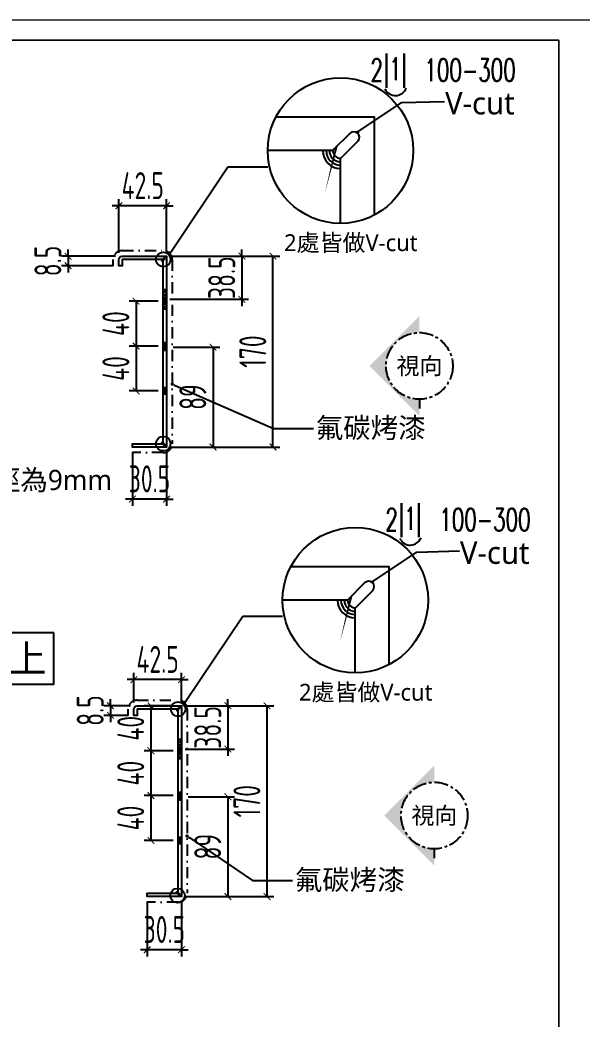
# Model space of a CAD drawing. Extents: x -3378 to 102197, y -3799 to 48702.
# Drawn here: x 13408 to 13910, y 6318 to 7209 of the extents above; entities that cross this region are included whole.
import ezdxf
from ezdxf import colors
from ezdxf.entities.mleader import LeaderData, LeaderLine
from ezdxf.enums import TextEntityAlignment as Align
from ezdxf.math import Vec2, Vec3

# ---------------------------------------------------------------- set-up
doc = ezdxf.new("R2010")
doc.units = 0
doc.set_wipeout_variables(frame=1)
doc.linetypes.add('CENTER', pattern=[2, 1.25, -0.25, 0.25, -0.25])
doc.linetypes.add('DASHDOT', pattern=[1, 0.5, -0.25, 0, -0.25])
for name, color, linetype in [('DIM', 173, 'Continuous'), ('GM_ANNO_LABL', 4, 'Continuous'), ('GM_ANNO_TEXT', 7, 'Continuous'), ('剖面線 HATCH', 251, 'Continuous'), ('噴塗面', 6, 'DASHDOT'), ('視覺模型鋁擠型暫替', 4, 'Continuous'), ('註解NOTE', 60, 'Continuous'), ('金屬面材 METAL PANEL', 2, 'Continuous'), ('镀锌钢板', 3, 'Continuous')]:
    doc.layers.add(name, color=color, linetype=linetype)
doc.layers.add('GM_CNST', color=171, linetype='Continuous', lineweight=5, plot=False)
doc.styles.add('CHINESE', font='ros1.shx', dxfattribs={"width": 0.75, "bigfont": 'hztxt.shx'})
doc.styles.add('GM', font='')
doc.styles.get("Standard").update_dxf_attribs({"font": 'romans.shx', "bigfont": 'chinese.shx'})
doc.styles.get('GM').set_extended_font_data('Microsoft JhengHei')
doc.dimstyles.new('F-06', dxfattribs={"dimscale": 6, "dimtxt": 4, "dimasz": 1, "dimexe": 1, "dimexo": 1, "dimgap": 1, "dimtad": 1, "dimdec": 1, "dimzin": 12, "dimdsep": 46, "dimtxsty": 'CHINESE', "dimblk": 'ARCHTICK', "dimcen": 0, "dimclrd": 4, "dimclre": 4, "dimclrt": 1, "dimadec": 0, "dimazin": 3, "dimtfac": 1, "dimtdec": 1, "dimtix": 1, "dimtmove": 2, "dimatfit": 3, "dimfxl": 1, "dimtolj": 1, "dimtzin": 0, "dimarcsym": 0})

# ---------------------------------------------------------------- blocks, each defined once
blk = doc.blocks.new('_ArchTick')
at = {"color": 0, "linetype": 'ByBlock', "const_width": 0.15}
blk.add_lwpolyline([(-0.5, -0.5), (0.5, 0.5)], dxfattribs=at)
blk = doc.blocks.new('*D1186')
at = {"layer": 'Defpoints', "color": 0, "ltscale": 10, "transparency": 16777216}
for p in [(13535.93800610985, 6998.726661238372, 1.321480614988674e-07), (13634.01549121629, 6998.726661238372), (13536.1273216249, 6828.726661238952, 2.638170786780451e-05)]:
    blk.add_point(p, dxfattribs=at)
at = {"layer": 'DIM', "color": 4, "lineweight": -2, "ltscale": 10, "transparency": 16777216}
for p, q in [((13541.93800610985, 6998.726661238372), (13640.01549121629, 6998.726661238372)), ((13634.01549121629, 6828.726661238952), (13634.01549121629, 6998.726661238372)), ((13542.1273216249, 6828.726661238952), (13640.01549121629, 6828.726661238952))]:
    blk.add_line(p, q, dxfattribs=at)
at = {"layer": 'DIM', "color": 4, "lineweight": -2, "ltscale": 10, "transparency": 16777216, "xscale": 6, "yscale": 6, "zscale": 6}
for p, rotation in [((13634.01549121629, 6998.726661238372), 90), ((13634.01549121629, 6828.726661238952), 270)]:
    blk.add_blockref('_ArchTick', p, dxfattribs=dict(at, rotation=rotation))
at = {"layer": 'DIM', "color": 1, "ltscale": 10, "transparency": 16777216, "insert": (13616.01549121629, 6913.726661238657), "char_height": 24, "attachment_point": 5, "rotation": 90, "style": 'CHINESE'}
blk.add_mtext('\\A1;170', dxfattribs=at)
blk = doc.blocks.new('*D1187')
at = {"layer": 'Defpoints', "color": 0, "ltscale": 10, "transparency": 16777216}
for p in [(13508.62732901191, 6830.226659618098, 2.638170786780451e-05), (13539.12731064314, 6831.186269538315), (13508.62732901191, 6782.365040667863)]:
    blk.add_point(p, dxfattribs=at)
at = {"layer": 'DIM', "color": 4, "lineweight": -2, "ltscale": 10, "transparency": 16777216}
for p, q in [((13539.12731064314, 6825.186269538315), (13539.12731064314, 6776.365040667863)), ((13508.62732901191, 6824.226659618098), (13508.62732901191, 6776.365040667863)), ((13508.62732901191, 6782.365040667863), (13502.62732901191, 6782.365040667863)), ((13539.12731064314, 6782.365040667863), (13508.62732901191, 6782.365040667863)), ((13539.12731064314, 6782.365040667863), (13545.12731064314, 6782.365040667863))]:
    blk.add_line(p, q, dxfattribs=at)
at = {"layer": 'DIM', "color": 4, "lineweight": -2, "ltscale": 10, "transparency": 16777216, "xscale": 6, "yscale": 6, "zscale": 6}
blk.add_blockref('_ArchTick', (13508.62732901191, 6782.365040667863), dxfattribs=at)
at = {"layer": 'DIM', "color": 4, "lineweight": -2, "ltscale": 10, "transparency": 16777216, "xscale": 6, "yscale": 6, "zscale": 6, "rotation": 180}
blk.add_blockref('_ArchTick', (13539.12731064314, 6782.365040667863), dxfattribs=at)
at = {"layer": 'DIM', "color": 1, "ltscale": 10, "transparency": 16777216, "insert": (13523.87731982752, 6800.365040667863), "char_height": 24, "attachment_point": 5, "style": 'CHINESE'}
blk.add_mtext('\\A1;30.5', dxfattribs=at)
blk = doc.blocks.new('*D1188')
at = {"layer": 'Defpoints', "color": 0, "ltscale": 10, "transparency": 16777216}
for p in [(13496.62732429028, 7043.669884895045), (13496.62732429028, 6995.726661238541, 2.638170786780451e-05), (13539.12695595487, 6995.726668625559, 2.638170786780451e-05)]:
    blk.add_point(p, dxfattribs=at)
at = {"layer": 'DIM', "color": 4, "lineweight": -2, "ltscale": 10, "transparency": 16777216}
for p, q in [((13496.62732429028, 7001.726661238541), (13496.62732429028, 7049.669884895045)), ((13539.12695595487, 7001.726668625559), (13539.12695595487, 7049.669884895045)), ((13496.62732429028, 7043.669884895045), (13490.62732429028, 7043.669884895045)), ((13539.12695595487, 7043.669884895045), (13496.62732429028, 7043.669884895045)), ((13539.12695595487, 7043.669884895045), (13545.12695595487, 7043.669884895045))]:
    blk.add_line(p, q, dxfattribs=at)
at = {"layer": 'DIM', "color": 4, "lineweight": -2, "ltscale": 10, "transparency": 16777216, "xscale": 6, "yscale": 6, "zscale": 6}
blk.add_blockref('_ArchTick', (13496.62732429028, 7043.669884895045), dxfattribs=at)
at = {"layer": 'DIM', "color": 4, "lineweight": -2, "ltscale": 10, "transparency": 16777216, "xscale": 6, "yscale": 6, "zscale": 6, "rotation": 180}
blk.add_blockref('_ArchTick', (13539.12695595487, 7043.669884895045), dxfattribs=at)
at = {"layer": 'DIM', "color": 1, "ltscale": 10, "transparency": 16777216, "insert": (13517.87714012257, 7061.669884895045), "char_height": 24, "attachment_point": 5, "style": 'CHINESE'}
blk.add_mtext('\\A1;42.5', dxfattribs=at)
blk = doc.blocks.new('*D1189')
at = {"layer": 'Defpoints', "color": 0, "ltscale": 10, "transparency": 16777216}
for p in [(13499.62732429028, 6998.726661238545, 2.638170786780451e-05), (13451.2959568034, 6990.226661238312), (13497.48748901492, 6990.226661238312, 2.638170786780451e-05)]:
    blk.add_point(p, dxfattribs=at)
at = {"layer": 'DIM', "color": 4, "lineweight": -2, "ltscale": 10, "transparency": 16777216}
for p, q in [((13451.2959568034, 6998.726661238545), (13451.2959568034, 7004.726661238545)), ((13493.62732429028, 6998.726661238545), (13445.2959568034, 6998.726661238545)), ((13451.2959568034, 6998.726661238545), (13451.2959568034, 6990.226661238312)), ((13491.48748901492, 6990.226661238312), (13445.2959568034, 6990.226661238312)), ((13451.2959568034, 6990.226661238312), (13451.2959568034, 6984.226661238312))]:
    blk.add_line(p, q, dxfattribs=at)
at = {"layer": 'DIM', "color": 4, "lineweight": -2, "ltscale": 10, "transparency": 16777216, "xscale": 6, "yscale": 6, "zscale": 6}
for p, rotation in [((13451.2959568034, 6998.726661238545), 270), ((13451.2959568034, 6990.226661238312), 90)]:
    blk.add_blockref('_ArchTick', p, dxfattribs=dict(at, rotation=rotation))
at = {"layer": 'DIM', "color": 1, "ltscale": 10, "transparency": 16777216, "insert": (13433.2959568034, 6994.476661238423), "char_height": 24, "attachment_point": 5, "rotation": 90, "style": 'CHINESE'}
blk.add_mtext('\\A1;8.5', dxfattribs=at)
blk = doc.blocks.new('*U47')
blk.add_hatch(color=256).paths.add_polyline_path([(-4.455000178247246, 2.970000118836651), (-1.364242052659392e-12, -1.485000059407753), (-1.364242052659392e-12, 1.188033138532774e-07, -1), (-1.364242052659392e-12, 5.940000118868397), (-1.364242052659392e-12, 7.425000297089923)])
at = {"linetype": 'ByBlock', "ltscale": 3}
blk.add_lwpolyline([(0, 0), (-1.363237829287237e-12, -0.8234069894454672)], dxfattribs=at)
at = {"linetype": 'ByBlock'}
blk.add_circle((0, 2.970000000001846), 2.970000000001824, dxfattribs=at)
at = {"layer": 'GM_ANNO_TEXT', "style": 'GM'}
blk.add_attdef('圖號', text='', height=1.5, dxfattribs=at).set_placement((0, 2.970000000001846), align=Align.MIDDLE_CENTER)
blk = doc.blocks.new('*D1196')
at = {"layer": 'Defpoints', "color": 0, "ltscale": 10, "transparency": 16777216}
for p in [(13549.77051750291, 6598.144212030233, 2.638170786780451e-05), (13628.75909363433, 6598.144212030233), (13549.40041470961, 6428.167174389871, 2.638170786780451e-05)]:
    blk.add_point(p, dxfattribs=at)
at = {"layer": 'DIM', "color": 4, "lineweight": -2, "ltscale": 10, "transparency": 16777216}
for p, q in [((13555.77051750291, 6598.144212030233), (13634.75909363433, 6598.144212030233)), ((13628.75909363433, 6428.167174389871), (13628.75909363433, 6598.144212030233)), ((13555.40041470961, 6428.167174389871), (13634.75909363433, 6428.167174389871))]:
    blk.add_line(p, q, dxfattribs=at)
at = {"layer": 'DIM', "color": 4, "lineweight": -2, "ltscale": 10, "transparency": 16777216, "xscale": 6, "yscale": 6, "zscale": 6}
for p, rotation in [((13628.75909363433, 6598.144212030233), 90), ((13628.75909363433, 6428.167174389871), 270)]:
    blk.add_blockref('_ArchTick', p, dxfattribs=dict(at, rotation=rotation))
at = {"layer": 'DIM', "color": 1, "ltscale": 10, "transparency": 16777216, "insert": (13610.75909363432, 6513.155693210046), "char_height": 24, "attachment_point": 5, "rotation": 90, "style": 'CHINESE'}
blk.add_mtext('\\A1;170', dxfattribs=at)
blk = doc.blocks.new('*D1197')
at = {"layer": 'Defpoints', "color": 0, "ltscale": 10, "transparency": 16777216}
for p in [(13521.90042209662, 6429.667172769016, 2.638170786780451e-05), (13552.40040372785, 6430.626782689234), (13521.90042209662, 6380.841519796314)]:
    blk.add_point(p, dxfattribs=at)
at = {"layer": 'DIM', "color": 4, "lineweight": -2, "ltscale": 10, "transparency": 16777216}
for p, q in [((13552.40040372785, 6424.626782689234), (13552.40040372785, 6374.841519796314)), ((13521.90042209662, 6423.667172769016), (13521.90042209662, 6374.841519796314)), ((13521.90042209662, 6380.841519796314), (13515.90042209662, 6380.841519796314)), ((13552.40040372785, 6380.841519796314), (13521.90042209662, 6380.841519796314)), ((13552.40040372785, 6380.841519796314), (13558.40040372785, 6380.841519796314))]:
    blk.add_line(p, q, dxfattribs=at)
at = {"layer": 'DIM', "color": 4, "lineweight": -2, "ltscale": 10, "transparency": 16777216, "xscale": 6, "yscale": 6, "zscale": 6}
blk.add_blockref('_ArchTick', (13521.90042209662, 6380.841519796314), dxfattribs=at)
at = {"layer": 'DIM', "color": 4, "lineweight": -2, "ltscale": 10, "transparency": 16777216, "xscale": 6, "yscale": 6, "zscale": 6, "rotation": 180}
blk.add_blockref('_ArchTick', (13552.40040372785, 6380.841519796314), dxfattribs=at)
at = {"layer": 'DIM', "color": 1, "ltscale": 10, "transparency": 16777216, "insert": (13537.15041291223, 6398.841519796314), "char_height": 24, "attachment_point": 5, "style": 'CHINESE'}
blk.add_mtext('\\A1;30.5', dxfattribs=at)
blk = doc.blocks.new('*D1198')
at = {"layer": 'Defpoints', "color": 0, "ltscale": 10, "transparency": 16777216}
for p in [(13509.90041737499, 6621.496055468022), (13509.90041737499, 6595.167174389168, 2.638170786780451e-05), (13552.40004903958, 6595.167181776186, 2.638170786780451e-05)]:
    blk.add_point(p, dxfattribs=at)
at = {"layer": 'DIM', "color": 4, "lineweight": -2, "ltscale": 10, "transparency": 16777216}
for p, q in [((13509.90041737499, 6621.496055468022), (13503.90041737499, 6621.496055468022)), ((13509.90041737499, 6601.167174389168), (13509.90041737499, 6627.496055468022)), ((13552.40004903958, 6621.496055468022), (13509.90041737499, 6621.496055468022)), ((13552.40004903958, 6601.167181776186), (13552.40004903958, 6627.496055468022)), ((13552.40004903958, 6621.496055468022), (13558.40004903958, 6621.496055468022))]:
    blk.add_line(p, q, dxfattribs=at)
at = {"layer": 'DIM', "color": 4, "lineweight": -2, "ltscale": 10, "transparency": 16777216, "xscale": 6, "yscale": 6, "zscale": 6}
blk.add_blockref('_ArchTick', (13509.90041737499, 6621.496055468022), dxfattribs=at)
at = {"layer": 'DIM', "color": 4, "lineweight": -2, "ltscale": 10, "transparency": 16777216, "xscale": 6, "yscale": 6, "zscale": 6, "rotation": 180}
blk.add_blockref('_ArchTick', (13552.40004903958, 6621.496055468022), dxfattribs=at)
at = {"layer": 'DIM', "color": 1, "ltscale": 10, "transparency": 16777216, "insert": (13531.15023320729, 6639.496055468022), "char_height": 24, "attachment_point": 5, "style": 'CHINESE'}
blk.add_mtext('\\A1;42.5', dxfattribs=at)
blk = doc.blocks.new('*D1199')
at = {"layer": 'Defpoints', "color": 0, "ltscale": 10, "transparency": 16777216}
for p in [(13512.90041737499, 6598.167174389172, 2.638170786780451e-05), (13489.07208031829, 6589.667174388939), (13510.76058209963, 6589.667174388939, 2.638170786780451e-05)]:
    blk.add_point(p, dxfattribs=at)
at = {"layer": 'DIM', "color": 4, "lineweight": -2, "ltscale": 10, "transparency": 16777216}
for p, q in [((13489.07208031829, 6598.167174389172), (13489.07208031829, 6604.167174389172)), ((13506.90041737499, 6598.167174389172), (13483.07208031829, 6598.167174389172)), ((13489.07208031829, 6598.167174389172), (13489.07208031829, 6589.667174388939)), ((13504.76058209963, 6589.667174388939), (13483.07208031829, 6589.667174388939)), ((13489.07208031829, 6589.667174388939), (13489.07208031829, 6583.667174388939))]:
    blk.add_line(p, q, dxfattribs=at)
at = {"layer": 'DIM', "color": 4, "lineweight": -2, "ltscale": 10, "transparency": 16777216, "xscale": 6, "yscale": 6, "zscale": 6}
for p, rotation in [((13489.07208031829, 6598.167174389172), 270), ((13489.07208031829, 6589.667174388939), 90)]:
    blk.add_blockref('_ArchTick', p, dxfattribs=dict(at, rotation=rotation))
at = {"layer": 'DIM', "color": 1, "ltscale": 10, "transparency": 16777216, "insert": (13471.07208031829, 6593.91717438905), "char_height": 24, "attachment_point": 5, "rotation": 90, "style": 'CHINESE'}
blk.add_mtext('\\A1;8.5', dxfattribs=at)
blk = doc.blocks.new('grtgr')
for radius in [1.584042603144189, 1.284042603144189, 0.9840426031441893, 0.6840426031441893]:
    blk.add_arc((-2.120944675029023, -2.121322955121286), radius, 180, 270)
at = {"layer": '金屬面材 METAL PANEL'}
blk.add_lwpolyline([(-2.120944675029023, -2.828492796979845), (-0.5512603310635313, -1.2585284927045, 0.9578394994002181), (-1.290812647901475, -0.5838730284012854), (-2.82798841240583, -2.121322955121286)], format="xyb", dxfattribs=at)
blk = doc.blocks.new('_Dot')
at = {"color": 0, "linetype": 'ByBlock', "lineweight": -2}
blk.add_line((-0.5, 0), (-1, 0), dxfattribs=at)
at = {"color": 0, "linetype": 'ByBlock', "const_width": 0.5}
blk.add_lwpolyline([(-0.25, 0, 1), (0.25, 0, 1)], format="xyb", close=True, dxfattribs=at)
blk = doc.blocks.new('v_cut焊接')
at = {"layer": 'GM_ANNO_LABL', "color": 4, "linetype": 'ByBlock', "lineweight": -2}
blk.add_line((53.27862376102166, 78.57941650735211, 2.780114503727098e-06), (88.85489073143435, 78.57941650735211, 2.780114503727098e-06), dxfattribs=at)
at = {"layer": 'GM_ANNO_LABL', "color": 4, "ltscale": 10, "elevation": 2.780114503727098e-06}
blk.add_lwpolyline([(218.4422877395937, 180.2713290707461, 0, 0, 0), (318.8726603651485, 180.2713290707461, 0, 0, 0), (174.0918176661216, 180.2713290707461, 0, 0, 0), (153.7855509408382, 106.0928752786303, 5, 0, 0), (148.822993214344, 95.1453292571232, 0, 0, 0)], format="xyseb", dxfattribs=at)
at = {"layer": 'GM_ANNO_LABL', "linetype": 'ByBlock', "lineweight": -2, "elevation": 2.780114503727098e-06}
blk.add_lwpolyline([(171.2503963265281, 111.2044676241921), (208.5670882002632, 135.8167496220603), (246.4643342555592, 136.8238967579373)], dxfattribs=at)
at = {"layer": 'GM_ANNO_LABL', "color": 4, "linetype": 'ByBlock', "lineweight": -2, "elevation": 2.780114503727098e-06}
blk.add_lwpolyline([(2.371530220965724, 2.589507551959287), (53.27862376102166, 78.57941650735211)], dxfattribs=at)
at = {"layer": 'GM_ANNO_LABL', "color": 4, "ltscale": 5}
blk.add_arc((202.6939891563143, 152.3202513985407, 2.780114503727098e-06), 10.27816833128162, 204.9454560620991, 338.5694837546264, dxfattribs=at)
at = {"layer": '註解NOTE', "color": 4}
blk.add_circle((153.7010863623964, 92.9525940166559, 2.780114503727098e-06), 64.84619563096203, dxfattribs=at)
at = {"layer": '金屬面材 METAL PANEL'}
blk.add_line((146.6306489883373, 92.9525940166559, 2.780114503727098e-06), (88.85489073143435, 92.9525940166559, 2.780114503727098e-06), dxfattribs=at)
at = {"layer": '金屬面材 METAL PANEL', "elevation": 2.780114503727098e-06}
for points in [[(96.21170396942216, 122.9525940146768), (183.6972889043536, 122.9525940141457), (183.6974839830455, 35.46133191890021)], [(153.7010863623964, 28.10639838569386), (153.7010863623964, 85.88089559807031)]]:
    blk.add_lwpolyline(points, dxfattribs=at)
at = {"color": 1, "xscale": 10, "yscale": 10, "zscale": 10}
blk.add_blockref('grtgr', (174.9105331123956, 114.1658235678688, 2.780114503727098e-06), dxfattribs=at)
at = {"layer": 'GM_ANNO_LABL', "lineweight": -2}
for p, xscale, yscale, zscale, rotation in [((168.9794817126112, 109.2441240787148, 2.780114503727098e-06), 2.999999999999996, 2.999999999999996, 2.999999999999996, 220.8020621260712), ((1.201520310152773, 1.657806764734232), 2.999999999999998, 2.999999999999998, 2.999999999999998, 220.8020621260704)]:
    blk.add_blockref('_Dot', p, dxfattribs=dict(at, xscale=xscale, yscale=yscale, zscale=zscale, rotation=rotation))
at = {"layer": 'GM_ANNO_LABL', "color": 4, "ltscale": 5, "width": 0.65}
for s, p in [('|1|', (202.6502962760824, 175.6654414225586, 2.780114503727098e-06)), ('2', (186.040050902795, 174.7024469624694, 2.780114503727098e-06)), ('100-300', (269.2692309893955, 174.7024469624694, 2.780114503727098e-06))]:
    blk.add_text(s, height=20, dxfattribs=at).set_placement(p, align=Align.TOP_CENTER)
at = {"layer": 'GM_ANNO_LABL', "color": 4, "ltscale": 5, "insert": (247.0102641102167, 145.2874351706914, 2.780114503727098e-06), "char_height": 20, "attachment_point": 1}
blk.add_mtext('{\\fMicrosoft JhengHei UI Light|b0|i0|c136|p34;V-cut }', dxfattribs=at)
at = {"layer": 'GM_ANNO_LABL', "insert": (103.4625588430881, 18.44534670961093, 2.780114503727098e-06), "char_height": 15, "attachment_point": 1, "style": 'GM'}
blk.add_mtext('{\\fMicrosoft JhengHei UI Light|b0|i0|c136|p34;2處皆做V-cut}', dxfattribs=at)
blk = doc.blocks.new('*D1140')
at = {"layer": 'Defpoints', "color": 0, "ltscale": 10, "transparency": 16777216}
for p in [(13549.77913248375, 6598.167170069698, 3.737175178560211e-06), (13549.77913248373, 6559.667184112356), (13593.81484032068, 6559.667184112356)]:
    blk.add_point(p, dxfattribs=at)
at = {"layer": 'DIM', "color": 4, "lineweight": -2, "ltscale": 10, "transparency": 16777216}
for p, q in [((13593.81484032068, 6598.167170069698), (13593.81484032068, 6604.167170069698)), ((13555.77913248375, 6598.167170069698), (13599.81484032068, 6598.167170069698)), ((13593.81484032068, 6598.167170069698), (13593.81484032068, 6559.667184112356)), ((13555.77913248373, 6559.667184112356), (13599.81484032068, 6559.667184112356)), ((13593.81484032068, 6559.667184112356), (13593.81484032068, 6553.667184112356))]:
    blk.add_line(p, q, dxfattribs=at)
at = {"layer": 'DIM', "color": 4, "lineweight": -2, "ltscale": 10, "transparency": 16777216, "xscale": 6, "yscale": 6, "zscale": 6}
for p, rotation in [((13593.81484032068, 6598.167170069698), 270), ((13593.81484032068, 6559.667184112356), 90)]:
    blk.add_blockref('_ArchTick', p, dxfattribs=dict(at, rotation=rotation))
at = {"layer": 'DIM', "color": 1, "ltscale": 10, "transparency": 16777216, "insert": (13575.81484032068, 6578.917177091022), "char_height": 24, "attachment_point": 5, "rotation": 90, "style": 'CHINESE'}
blk.add_mtext('\\A1;38.5', dxfattribs=at)
blk = doc.blocks.new('*D1141')
at = {"layer": 'Defpoints', "color": 0, "ltscale": 10, "transparency": 16777216}
for p in [(13536.05861943343, 6998.84173905317, 3.737175178560211e-06), (13536.0586194334, 6960.341753095829), (13606.29044345425, 6960.341753095829)]:
    blk.add_point(p, dxfattribs=at)
at = {"layer": 'DIM', "color": 4, "lineweight": -2, "ltscale": 10, "transparency": 16777216}
for p, q in [((13606.29044345425, 6998.84173905317), (13606.29044345425, 7004.84173905317)), ((13542.05861943343, 6998.84173905317), (13612.29044345425, 6998.84173905317)), ((13606.29044345425, 6998.84173905317), (13606.29044345425, 6960.341753095829)), ((13542.0586194334, 6960.341753095829), (13612.29044345425, 6960.341753095829)), ((13606.29044345425, 6960.341753095829), (13606.29044345425, 6954.341753095829))]:
    blk.add_line(p, q, dxfattribs=at)
at = {"layer": 'DIM', "color": 4, "lineweight": -2, "ltscale": 10, "transparency": 16777216, "xscale": 6, "yscale": 6, "zscale": 6}
for p, rotation in [((13606.29044345425, 6998.84173905317), 270), ((13606.29044345425, 6960.341753095829), 90)]:
    blk.add_blockref('_ArchTick', p, dxfattribs=dict(at, rotation=rotation))
at = {"layer": 'DIM', "color": 1, "ltscale": 10, "transparency": 16777216, "insert": (13588.29044345425, 6979.591746074494), "char_height": 24, "attachment_point": 5, "rotation": 90, "style": 'CHINESE'}
blk.add_mtext('\\A1;38.5', dxfattribs=at)
blk = doc.blocks.new('*D1159')
at = {"layer": 'Defpoints', "color": 0, "ltscale": 10, "transparency": 16777216}
for p in [(13537.62718373259, 6958.72666123837, 2.283064119004105e-05), (13511.9070119656, 6918.727015969795), (13537.62722832606, 6918.727015969795, 2.274558708921418e-05)]:
    blk.add_point(p, dxfattribs=at)
at = {"layer": 'DIM', "color": 4, "lineweight": -2, "ltscale": 10, "transparency": 16777216}
for p, q in [((13531.62718373259, 6958.72666123837), (13505.9070119656, 6958.72666123837)), ((13511.9070119656, 6958.72666123837), (13511.9070119656, 6918.727015969795)), ((13531.62722832606, 6918.727015969795), (13505.9070119656, 6918.727015969795))]:
    blk.add_line(p, q, dxfattribs=at)
at = {"layer": 'DIM', "color": 4, "lineweight": -2, "ltscale": 10, "transparency": 16777216, "xscale": 6, "yscale": 6, "zscale": 6}
for p, rotation in [((13511.9070119656, 6958.72666123837), 90), ((13511.9070119656, 6918.727015969795), 270)]:
    blk.add_blockref('_ArchTick', p, dxfattribs=dict(at, rotation=rotation))
at = {"layer": 'DIM', "color": 1, "ltscale": 10, "transparency": 16777216, "insert": (13493.9070119656, 6938.726838604077), "char_height": 24, "attachment_point": 5, "rotation": 90, "style": 'CHINESE'}
blk.add_mtext('\\A1;40', dxfattribs=at)
blk = doc.blocks.new('*D1160')
at = {"layer": 'Defpoints', "color": 0, "ltscale": 10, "transparency": 16777216}
for p in [(13537.62722832606, 6918.727015969795, 2.274558708921418e-05), (13511.9070119656, 6878.735000528181), (13537.62722832606, 6878.735000528181, 2.274558708921418e-05)]:
    blk.add_point(p, dxfattribs=at)
at = {"layer": 'DIM', "color": 4, "lineweight": -2, "ltscale": 10, "transparency": 16777216}
for p, q in [((13531.62722832606, 6918.727015969795), (13505.9070119656, 6918.727015969795)), ((13511.9070119656, 6918.727015969795), (13511.9070119656, 6878.735000528181)), ((13531.62722832606, 6878.735000528181), (13505.9070119656, 6878.735000528181))]:
    blk.add_line(p, q, dxfattribs=at)
at = {"layer": 'DIM', "color": 4, "lineweight": -2, "ltscale": 10, "transparency": 16777216, "xscale": 6, "yscale": 6, "zscale": 6}
for p, rotation in [((13511.9070119656, 6918.727015969795), 90), ((13511.9070119656, 6878.735000528181), 270)]:
    blk.add_blockref('_ArchTick', p, dxfattribs=dict(at, rotation=rotation))
at = {"layer": 'DIM', "color": 1, "ltscale": 10, "transparency": 16777216, "insert": (13493.9070119656, 6898.731008248983), "char_height": 24, "attachment_point": 5, "rotation": 90, "style": 'CHINESE'}
blk.add_mtext('\\A1;40', dxfattribs=at)
blk = doc.blocks.new('*D1161')
at = {"layer": 'Defpoints', "color": 0, "ltscale": 10, "transparency": 16777216}
for p in [(13539.12712987186, 6917.72626655687, 2.436628872004863e-05), (13536.12732162463, 6828.726661238952, 2.638170786780451e-05), (13580.54212029267, 6828.726661238952)]:
    blk.add_point(p, dxfattribs=at)
at = {"layer": 'DIM', "color": 4, "lineweight": -2, "ltscale": 10, "transparency": 16777216}
for p, q in [((13545.12712987186, 6917.72626655687), (13586.54212029267, 6917.72626655687)), ((13580.54212029267, 6917.72626655687), (13580.54212029267, 6828.726661238952)), ((13542.12732162463, 6828.726661238952), (13586.54212029267, 6828.726661238952))]:
    blk.add_line(p, q, dxfattribs=at)
at = {"layer": 'DIM', "color": 4, "lineweight": -2, "ltscale": 10, "transparency": 16777216, "xscale": 6, "yscale": 6, "zscale": 6}
for p, rotation in [((13580.54212029267, 6917.72626655687), 90), ((13580.54212029267, 6828.726661238952), 270)]:
    blk.add_blockref('_ArchTick', p, dxfattribs=dict(at, rotation=rotation))
at = {"layer": 'DIM', "color": 1, "ltscale": 10, "transparency": 16777216, "insert": (13562.54212029267, 6873.226463897906), "char_height": 24, "attachment_point": 5, "rotation": 90, "style": 'CHINESE'}
blk.add_mtext('\\A1;89', dxfattribs=at)
blk = doc.blocks.new('*D1206')
at = {"layer": 'Defpoints', "color": 0, "ltscale": 10, "transparency": 16777216}
for p in [(13550.89990376058, 6558.167174388746, 2.283064119004105e-05), (13525.1797319936, 6518.167529120171), (13550.89994835405, 6518.167529120171, 2.274558708921418e-05)]:
    blk.add_point(p, dxfattribs=at)
at = {"layer": 'DIM', "color": 4, "lineweight": -2, "ltscale": 10, "transparency": 16777216}
for p, q in [((13544.89990376058, 6558.167174388746), (13519.1797319936, 6558.167174388746)), ((13525.1797319936, 6558.167174388746), (13525.1797319936, 6518.167529120171)), ((13544.89994835405, 6518.167529120171), (13519.1797319936, 6518.167529120171))]:
    blk.add_line(p, q, dxfattribs=at)
at = {"layer": 'DIM', "color": 4, "lineweight": -2, "ltscale": 10, "transparency": 16777216, "xscale": 6, "yscale": 6, "zscale": 6}
for p, rotation in [((13525.1797319936, 6558.167174388746), 90), ((13525.1797319936, 6518.167529120171), 270)]:
    blk.add_blockref('_ArchTick', p, dxfattribs=dict(at, rotation=rotation))
at = {"layer": 'DIM', "color": 1, "ltscale": 10, "transparency": 16777216, "insert": (13507.1797319936, 6538.167351754453), "char_height": 24, "attachment_point": 5, "rotation": 90, "style": 'CHINESE'}
blk.add_mtext('\\A1;40', dxfattribs=at)
blk = doc.blocks.new('*D1207')
at = {"layer": 'Defpoints', "color": 0, "ltscale": 10, "transparency": 16777216}
for p in [(13550.89994835405, 6518.167529120171, 2.274558708921418e-05), (13525.1797319936, 6478.175513678558), (13550.89994835405, 6478.175513678558, 2.274558708921418e-05)]:
    blk.add_point(p, dxfattribs=at)
at = {"layer": 'DIM', "color": 4, "lineweight": -2, "ltscale": 10, "transparency": 16777216}
for p, q in [((13544.89994835405, 6518.167529120171), (13519.1797319936, 6518.167529120171)), ((13525.1797319936, 6518.167529120171), (13525.1797319936, 6478.175513678558)), ((13544.89994835405, 6478.175513678558), (13519.1797319936, 6478.175513678558))]:
    blk.add_line(p, q, dxfattribs=at)
at = {"layer": 'DIM', "color": 4, "lineweight": -2, "ltscale": 10, "transparency": 16777216, "xscale": 6, "yscale": 6, "zscale": 6}
for p, rotation in [((13525.1797319936, 6518.167529120171), 90), ((13525.1797319936, 6478.175513678558), 270)]:
    blk.add_blockref('_ArchTick', p, dxfattribs=dict(at, rotation=rotation))
at = {"layer": 'DIM', "color": 1, "ltscale": 10, "transparency": 16777216, "insert": (13507.1797319936, 6498.171521399358), "char_height": 24, "attachment_point": 5, "rotation": 90, "style": 'CHINESE'}
blk.add_mtext('\\A1;40', dxfattribs=at)
blk = doc.blocks.new('*D1208')
at = {"layer": 'Defpoints', "color": 0, "ltscale": 10, "transparency": 16777216}
for p in [(13552.39984989986, 6517.166779707246, 2.436628872004863e-05), (13549.40004165262, 6428.167174389328, 2.638170786780451e-05), (13593.81484032067, 6428.167174389328)]:
    blk.add_point(p, dxfattribs=at)
at = {"layer": 'DIM', "color": 4, "lineweight": -2, "ltscale": 10, "transparency": 16777216}
for p, q in [((13558.39984989986, 6517.166779707246), (13599.81484032067, 6517.166779707246)), ((13593.81484032067, 6517.166779707246), (13593.81484032067, 6428.167174389328)), ((13555.40004165262, 6428.167174389328), (13599.81484032067, 6428.167174389328))]:
    blk.add_line(p, q, dxfattribs=at)
at = {"layer": 'DIM', "color": 4, "lineweight": -2, "ltscale": 10, "transparency": 16777216, "xscale": 6, "yscale": 6, "zscale": 6}
for p, rotation in [((13593.81484032067, 6517.166779707246), 90), ((13593.81484032067, 6428.167174389328), 270)]:
    blk.add_blockref('_ArchTick', p, dxfattribs=dict(at, rotation=rotation))
at = {"layer": 'DIM', "color": 1, "ltscale": 10, "transparency": 16777216, "insert": (13575.81484032067, 6472.666977048281), "char_height": 24, "attachment_point": 5, "rotation": 90, "style": 'CHINESE'}
blk.add_mtext('\\A1;89', dxfattribs=at)
blk = doc.blocks.new('*D1127')
at = {"layer": 'Defpoints', "color": 0, "ltscale": 10, "transparency": 16777216}
for p in [(13550.89990376058, 6598.166819657322, 2.283064119004105e-05), (13525.17973199361, 6558.167174388746), (13550.89994835405, 6558.167174388746, 2.274558708921418e-05)]:
    blk.add_point(p, dxfattribs=at)
at = {"layer": 'DIM', "color": 4, "lineweight": -2, "ltscale": 10, "transparency": 16777216}
for p, q in [((13544.89990376058, 6598.166819657322), (13519.17973199361, 6598.166819657322)), ((13525.17973199361, 6598.166819657322), (13525.17973199361, 6558.167174388746)), ((13544.89994835405, 6558.167174388746), (13519.17973199361, 6558.167174388746))]:
    blk.add_line(p, q, dxfattribs=at)
at = {"layer": 'DIM', "color": 4, "lineweight": -2, "ltscale": 10, "transparency": 16777216, "xscale": 6, "yscale": 6, "zscale": 6}
for p, rotation in [((13525.17973199361, 6598.166819657322), 90), ((13525.17973199361, 6558.167174388746), 270)]:
    blk.add_blockref('_ArchTick', p, dxfattribs=dict(at, rotation=rotation))
at = {"layer": 'DIM', "color": 1, "ltscale": 10, "transparency": 16777216, "insert": (13507.17973199361, 6578.166997023029), "char_height": 24, "attachment_point": 5, "rotation": 90, "style": 'CHINESE'}
blk.add_mtext('\\A1;40', dxfattribs=at)
blk = doc.blocks.new('TK')
at = {"lineweight": 0}
blk.add_3dface([(3.000000000000114, 4.999999999992838), (415, 4.999999999992838), (415, 293.999999999993), (3.000000000000114, 293.999999999993)], dxfattribs=at)
at = {"layer": 'GM_CNST'}
blk.add_lwpolyline([(3.000000000000114, 293.999999999993), (415, 293.999999999993), (415, 30.55267623773409), (3.000000000000114, 30.55267623773409)], close=True, dxfattribs=at)
at = {"layer": 'GM_CNST', "linetype": 'Continuous', "lineweight": 0}
blk.add_3dface([(420, -7.16227077646181e-12), (1.13686837721616e-13, -7.16227077646181e-12), (1.13686837721616e-13, 296.999999999993), (420, 296.999999999993)], dxfattribs=at)
at = {"layer": 'GM_ANNO_TEXT', "style": 'GM'}
for tag, height, p in [('業主', 2.555267623773898, (283.4335366898506, 26.37083240968798)), ('圖名', 2.555267623773897, (283.4757817988666, 9.138447862955331))]:
    blk.add_attdef(tag, text='', height=height, dxfattribs=at).set_placement(p, align=Align.MIDDLE_LEFT)
for tag, height, p in [('繪圖者', 2.555267623773898, (109.2962297695686, 23.04775065600563)), ('比例尺', 2.555267623773897, (166.7122553317968, 23.04320999066124)), ('設計者', 2.555267623773898, (109.2962297695686, 9.56077626247145)), ('單位', 2.555267623773898, (138.4909817655589, 9.623054695839642)), ('日期', 2.555267623773897, (166.6151640072021, 9.446327627047253))]:
    blk.add_attdef(tag, text='', height=height, dxfattribs=at).set_placement(p, align=Align.CENTER)
for p in [(389.4536763459182, 19.368876838853), (389.4536763459182, 13.69050434240501), (359.7766075519248, 12.56057818498823), (389.4536763459182, 8.012131843454085)]:
    blk.add_attdef('加工編號', text='', height=2.555267623773897, dxfattribs=at).set_placement(p, align=Align.MIDDLE)
blk = doc.blocks.new('*U1277')
blk.add_wipeout([(-1.599643739945364, 1.5999999999998837), (1.599643739945364, 1.5999999999998837), (1.599643739945364, -1.599999999999913), (-1.599643739945364, -1.599999999999913)])
blk.add_lwpolyline([(-1.599643739945364, 1.599999999999884), (1.599643739945364, 1.599999999999884), (1.599643739945364, -1.599999999999913), (-1.599643739945364, -1.599999999999913)], close=True)
at = {"layer": 'GM_ANNO_TEXT', "ltscale": 0.3, "style": 'GM', "flags": 8}
blk.add_attdef('01', text='', height=1.725, dxfattribs=at).set_placement((2.220446049250313e-16, -2.509104035652854e-14), align=Align.MIDDLE_CENTER)

msp = doc.modelspace()

# ---------------------------------------------------------------- hatches: boundary and pattern name
at = {"layer": '剖面線 HATCH'}
h = msp.add_hatch(dxfattribs=at)
h.set_pattern_fill('ANSI31', color=256, scale=0.6, angle=0.4)
h.set_pattern_definition([(45.40000000000001, (189861.8219945358, -287445.6508181071), (-1.356409617612848, 1.337601565955784), [])])
h.paths.add_polyline_path([(13539.13195087009, 6968.925355918369), (13536.13187750911, 6968.925355918369), (13536.13187750911, 6951.926661238494), (13539.13195087003, 6951.926661238436)])
h = msp.add_hatch(dxfattribs=at)
h.set_pattern_fill('ANSI31', color=256, scale=0.6, angle=0.4)
h.set_pattern_definition([(45.40000000000001, (189875.0950876205, -287846.4096425732), (-1.356409617612848, 1.337601565955784), [])])
h.paths.add_polyline_path([(13552.4050439548, 6568.166531452321), (13549.40497059382, 6568.166531452321), (13549.40497059382, 6551.167836772446), (13552.40504395474, 6551.167836772388)])

# ---------------------------------------------------------------- linework, layer by layer
at = {"color": 1}
for points, elevation in [([(13539.13195087003, 6968.925355918311), (13536.13187750911, 6968.925355918311), (13536.13187750911, 6951.926661238494), (13539.13195087003, 6951.926661238494)], -3.737175178560109e-06), ([(13552.40504395474, 6568.166531452262), (13549.40497059382, 6568.166531452262), (13549.40497059382, 6551.167836772446), (13552.40504395474, 6551.167836772446)], -1.065026979040223e-05)]:
    msp.add_lwpolyline(points, close=True, dxfattribs=dict(at, elevation=elevation))
at = {"layer": '噴塗面', "color": 6, "ltscale": 20, "elevation": -3.737175178560109e-06}
for points in [[(13491.62632328928, 6990.227571314489), (13491.6273243731, 6995.727571314722, -0.4142135623746934), (13499.62732429029, 7003.726661238541), (13536.1269559549, 7003.726661238308, -0.4142128411444969), (13544.12695595486, 6995.726680937682), (13544.12732162458, 6831.726679774666, -0.4142142835746679), (13536.12732162532, 6823.726661238949), (13508.62732901235, 6823.726661236504)], [(13504.89941637399, 6589.668084465116), (13504.90041745781, 6595.168084465349, -0.4142135623746934), (13512.900417375, 6603.167174389168), (13549.40004903962, 6603.167174388936, -0.4142128411444969), (13557.40004903957, 6595.167194088309), (13557.40041470929, 6431.167192925293, -0.4142142835746679), (13549.40041471003, 6423.167174389576), (13521.90042209706, 6423.167174387131)]]:
    msp.add_lwpolyline(points, format="xyb", dxfattribs=at)
at = {"layer": '視覺模型鋁擠型暫替', "color": 1, "linetype": 'Continuous'}
for centre in [(13540.51462013107, 6958.73450604645, -7.288241856323568e-06), (13540.5302485346, 6918.7348607952, -7.373295957150441e-06), (13540.5302485346, 6917.734506081094, -5.75259432631599e-06), (13540.5302485346, 6878.742845353585, -7.373295957150441e-06), (13553.78734015906, 6558.175019196827, -7.288241856323568e-06), (13553.80296856259, 6518.175373945576, -7.373295957150441e-06), (13553.80296856259, 6517.17501923147, -5.75259432631599e-06), (13553.80296856259, 6478.183358503961, -7.373295957150441e-06)]:
    msp.add_arc(centre, 3.07997323338352, 117.1012727137681, 243.5465732657663, dxfattribs=at)
at = {"layer": '註解NOTE'}
for centre in [(13536.12732901162, 6995.726661238541, -3.737175178560109e-06), (13536.1273216246, 6831.726661238949, -3.737175178560109e-06), (13549.40042209633, 6595.167174389168, -3.737175178560109e-06), (13548.86388265634, 6429.040740693909, -3.737175178560109e-06)]:
    msp.add_circle(centre, 6.484619563096203, dxfattribs=at)
at = {"layer": '金屬面材 METAL PANEL', "elevation": -3.737175178560109e-06}
for points in [[(13535.42028527421, 6995.726661238541), (13499.62732901167, 6995.726661238541), (13499.6263279278, 6990.226661238308), (13496.62632320646, 6990.226661238308), (13496.62732429028, 6995.726661238541, -0.414213562374731), (13499.62732429028, 6998.726661238541), (13539.12694926581, 6998.726661238289), (13539.12732831369, 6828.726661239215), (13508.62732901191, 6828.726661236504), (13508.62732901191, 6831.726657999634), (13535.42066178354, 6831.726660845465)], [(13548.69337835892, 6595.167174389168), (13512.90042209638, 6595.167174389168), (13512.89942101251, 6589.667174388936), (13509.89941629117, 6589.667174388936), (13509.90041737499, 6595.167174389168, -0.414213562374731), (13512.90041737499, 6598.167174389168), (13552.40004235052, 6598.167174388916), (13552.4004213984, 6428.167174390133), (13521.90042209662, 6428.167174387422), (13521.90042209662, 6431.167171150552), (13548.69375486825, 6431.167173996383)]]:
    msp.add_lwpolyline(points, format="xyb", dxfattribs=at)
for points in [[(13536.12732901162, 6832.434207263823), (13536.12732901162, 6995.019491396682)], [(13549.40042209633, 6431.874720414741), (13549.40042209633, 6594.46000454731)]]:
    msp.add_lwpolyline(points, dxfattribs=at)
at = {"layer": '金屬面材 METAL PANEL'}
for points, elevation in [([(13539.11149310609, 6961.476306489617), (13536.11178366416, 6961.476306489617), (13536.14287435907, 6955.977015987116), (13539.142583801, 6955.977015987116)], -7.288241856323568e-06), ([(13539.11158229304, 6921.476661203718), (13536.11178366416, 6921.476661238366), (13536.14287435907, 6915.977370735865), (13539.14267298795, 6915.977370701217)], -7.373295957150441e-06), ([(13539.11158229304, 6920.476306489612), (13536.11178366416, 6920.476306524261), (13536.14287435907, 6914.977016021759), (13539.14267298795, 6914.977015987111)], -5.75259432631599e-06), ([(13539.11158229304, 6881.484645762103), (13536.11178366416, 6881.484645796751), (13536.14287435907, 6875.98535529425), (13539.14267298795, 6875.985355259602)], -7.373295957150441e-06), ([(13552.38421313409, 6560.916819639993), (13549.38450369215, 6560.916819639993), (13549.41559438705, 6555.417529137492), (13552.41530382899, 6555.417529137492)], -7.288241856323568e-06), ([(13552.38430232103, 6520.917174354095), (13549.38450369215, 6520.917174388743), (13549.41559438705, 6515.417883886242), (13552.41539301593, 6515.417883851594)], -7.373295957150441e-06), ([(13552.38430232103, 6519.916819639989), (13549.38450369215, 6519.916819674637), (13549.41559438705, 6514.417529172136), (13552.41539301593, 6514.417529137488)], -5.75259432631599e-06), ([(13552.38430232103, 6480.92515891248), (13549.38450369215, 6480.925158947128), (13549.41559438705, 6475.425868444627), (13552.41539301593, 6475.425868409979)], -7.373295957150441e-06)]:
    msp.add_lwpolyline(points, close=True, dxfattribs=dict(at, elevation=elevation))

# ---------------------------------------------------------------- block references
at = {"xscale": 6, "yscale": 6, "zscale": 6}
msp.add_blockref('TK', (11398.79292812373, 5427.216796987704), dxfattribs=at)
at = {"color": 1}
for p in [(13538.24827368661, 6997.847984193662, -3.737175178560109e-06), (13551.52136677133, 6597.28849734429, -3.737175178560109e-06)]:
    msp.add_blockref('grtgr', p, dxfattribs=at)
at = {"color": 1, "xscale": -1, "rotation": 180}
for p in [(13538.24864458007, 6829.605343507266, -3.737175178560109e-06), (13551.52173766478, 6429.045856658185, -3.737175178560109e-06)]:
    msp.add_blockref('grtgr', p, dxfattribs=at)
at = {"layer": 'DIM', "ltscale": 10}
msp.add_blockref('v_cut焊接', (13540.45656661339, 6999.87430366566, -3.737175178560109e-06), dxfattribs=at)
at = {"layer": 'GM_ANNO_LABL', "linetype": 'CENTER', "xscale": 10, "yscale": 10, "zscale": 10}
for p in [(13764.5971651778, 6871.270425218403, -3.011888304969529e-05), (13777.87025826251, 6470.710938369321, -3.011888304969529e-05)]:
    msp.add_blockref('*U47', p, dxfattribs=at).add_auto_attribs({'圖號': '視向'})
at = {"layer": '镀锌钢板'}
msp.add_blockref('v_cut焊接', (13553.7296596981, 6599.314816816287, -3.737175178560109e-06), dxfattribs=at)

# ---------------------------------------------------------------- dimensions: what is measured, and where the dimension line sits
at = {"layer": 'DIM', "ltscale": 10}
for base, p1, p2, picture, middle in [((13496.62732429028, 7043.669884895045, -2.998673498486576e-05), (13539.12695595487, 6995.726668625559, -3.605027117061242e-06), (13496.62732429028, 6995.726661238541, -3.605027117061242e-06), '*D1188', (13517.87714012257, 7061.669884895045, -2.998673498486576e-05)), ((13508.62732901191, 6782.365040667863, -3.011888304636462e-05), (13539.12731064314, 6831.186269538315, -3.011888304636462e-05), (13508.62732901191, 6830.226659618098, -3.737175178560109e-06), '*D1187', (13523.87731982752, 6800.365040667863, -3.011888304636462e-05)), ((13509.90041737499, 6621.496055468022, -2.955762730108642e-05), (13552.40004903958, 6595.167181776186, -3.175919433281906e-06), (13509.90041737499, 6595.167174389168, -3.175919433281906e-06), '*D1198', (13531.15023320729, 6639.496055468022, -2.955762730108642e-05)), ((13521.90042209662, 6380.841519796314, -3.011888304636462e-05), (13552.40040372785, 6430.626782689234, -3.011888304636462e-05), (13521.90042209662, 6429.667172769016, -3.737175178560109e-06), '*D1197', (13537.15041291223, 6398.841519796314, -3.011888304636462e-05))]:
    dim = msp.add_linear_dim(base=base, p1=p1, p2=p2, dimstyle='F-06', dxfattribs=at)
    dim.commit()
    dim.dimension.update_dxf_attribs({"geometry": picture, "text_midpoint": middle})
for base, p1, p2, picture, middle in [((13451.2959568034, 6990.226661238312, -2.998673498486576e-05), (13499.62732429028, 6998.726661238541, -3.605027117061242e-06), (13497.48748901491, 6990.226661238308, -3.605027117061242e-06), '*D1189', (13433.2959568034, 6994.476661238423, -2.998673498486576e-05)), ((13606.29044345425, 6960.341753095829, -1.065026979040223e-05), (13536.05861943342, 6998.841739053167, -6.913094611842015e-06), (13536.0586194334, 6960.341753095825, -1.065026979040223e-05), '*D1141', (13588.29044345425, 6979.591746074494, -1.065026979040223e-05)), ((13634.01549121629, 6998.726661238372, -3.011888304636462e-05), (13536.12732162489, 6828.726661238949, -3.737175178560109e-06), (13535.93800610984, 6998.726661238368, -2.998673498486576e-05), '*D1186', (13616.01549121629, 6913.726661238657, -3.011888304636462e-05)), ((13511.9070119656, 6918.727015969795, -3.011888304636462e-05), (13537.62718373258, 6958.726661238366, -7.288241856323568e-06), (13537.62722832606, 6918.727015969791, -7.373295957150441e-06), '*D1159', (13493.9070119656, 6938.726838604077, -3.011888304636462e-05)), ((13511.9070119656, 6878.735000528181, -3.011888304636462e-05), (13537.62722832606, 6918.727015969791, -7.373295957150441e-06), (13537.62722832606, 6878.735000528178, -7.373295957150441e-06), '*D1160', (13493.9070119656, 6898.731008248983, -3.011888304636462e-05)), ((13580.54212029267, 6828.726661238952, -3.011888304636462e-05), (13539.12712987186, 6917.726266556866, -5.75259432631599e-06), (13536.12732162463, 6828.726661238949, -3.737175178560109e-06), '*D1161', (13562.54212029267, 6873.226463897906, -3.011888304636462e-05)), ((13489.07208031829, 6589.667174388939, -2.955762730108642e-05), (13512.90041737499, 6598.167174389168, -3.175919433281906e-06), (13510.76058209963, 6589.667174388936, -3.175919433281906e-06), '*D1199', (13471.07208031829, 6593.91717438905, -2.955762730108642e-05)), ((13593.81484032068, 6559.667184112356, -1.065026979040223e-05), (13549.77913248375, 6598.167170069694, -6.913094611842015e-06), (13549.77913248372, 6559.667184112353, -1.065026979040223e-05), '*D1140', (13575.81484032068, 6578.917177091022, -1.065026979040223e-05)), ((13525.17973199361, 6558.167174388746, -3.011888304636462e-05), (13550.89990376057, 6598.166819657318, -7.288241856323568e-06), (13550.89994835404, 6558.167174388743, -7.373295957150441e-06), '*D1127', (13507.17973199361, 6578.166997023029, -3.011888304636462e-05)), ((13628.75909363433, 6598.144212030233, -3.011888304636462e-05), (13549.4004147096, 6428.167174389867, -3.737175178560109e-06), (13549.7705175029, 6598.144212030229, -3.737175178560109e-06), '*D1196', (13610.75909363432, 6513.155693210046, -3.011888304636462e-05)), ((13525.1797319936, 6518.167529120171, -3.011888304636462e-05), (13550.89990376057, 6558.167174388743, -7.288241856323568e-06), (13550.89994835404, 6518.167529120167, -7.373295957150441e-06), '*D1206', (13507.1797319936, 6538.167351754453, -3.011888304636462e-05)), ((13525.1797319936, 6478.175513678558, -3.011888304636462e-05), (13550.89994835404, 6518.167529120167, -7.373295957150441e-06), (13550.89994835404, 6478.175513678554, -7.373295957150441e-06), '*D1207', (13507.1797319936, 6498.171521399358, -3.011888304636462e-05)), ((13593.81484032067, 6428.167174389328, -3.011888304636462e-05), (13552.39984989985, 6517.166779707242, -5.75259432631599e-06), (13549.40004165261, 6428.167174389325, -3.737175178560109e-06), '*D1208', (13575.81484032067, 6472.666977048281, -3.011888304636462e-05))]:
    dim = msp.add_linear_dim(base=base, p1=p1, p2=p2, angle=90, dimstyle='F-06', dxfattribs=at)
    dim.commit()
    dim.dimension.update_dxf_attribs({"geometry": picture, "text_midpoint": middle})

# ---------------------------------------------------------------- leaders
at = {"layer": 'GM_ANNO_LABL'}
ml = msp.add_multileader_mtext('Standard', dxfattribs=at)
ml.set_content('{\\fMicrosoft JhengHei|b0|i0|c136|p34;孔直徑為}9{\\fMicrosoft JhengHei|b0|i0|c136|p34;mm}', color=256, style='GM')
ml.set_leader_properties()
ml.set_arrow_properties(name='DOT')
ml.build(insert=Vec2(0, 0))
ml.multileader.update_dxf_attribs({"arrow_head_size": 3})
ctx = ml.context
ctx.base_point, ctx.char_height, ctx.arrow_head_size, ctx.plane_origin = Vec3(13333.03819357521, 6798.729403839476, 2.280689859675003e-05), 18, 3, Vec3(13357.42312057826, 6809.946241574254, 2.280689859675003e-05)
notes = []
notes.append((ctx, [(0, (1, 1, 0), (13297.4619266048, 6798.729403839476, 2.280689859675003e-05), (1, 0), 35.57626697041223, [(0, [(13286.22505458849, 6878.72666123679, 2.280689859675003e-05)], 0, [])])]))
ctx.mtext.insert, ctx.mtext.flow_direction = Vec3(13335.03819357521, 6808.385956454066, 2.280689859675003e-05), 5
ml = msp.add_multileader_mtext('Standard', dxfattribs=at)
ml.set_content('{\\fMicrosoft JhengHei|b0|i0|c136|p34;氟碳烤漆}', color=256, style='GM')
ml.set_leader_properties()
ml.set_arrow_properties(name='DOT')
ml.build(insert=Vec2(0, 0))
ml.multileader.update_dxf_attribs({"arrow_head_size": 3})
ctx = ml.context
ctx.base_point, ctx.char_height, ctx.arrow_head_size, ctx.plane_origin = Vec3(13670.05491191125, 6845.184559996635, -3.737175178560109e-06), 18, 3, Vec3(13615.3252692656, 6651.808701783427, -3.737175178560109e-06)
notes.append((ctx, [(0, (1, 1, 0), (13634.47864494083, 6845.184559996635, -3.737175178560109e-06), (1, 0), 35.57626697041223, [(0, [(13544.12720327583, 6884.805167699563, -3.737175178560109e-06)], 0, [])])]))
ctx.mtext.insert, ctx.mtext.flow_direction = Vec3(13672.05491191125, 6854.852733011483, -3.737175178560109e-06), 5
ml = msp.add_multileader_mtext('Standard', dxfattribs=at)
ml.set_content('{\\fMicrosoft JhengHei|b0|i0|c136|p34;氟碳烤漆}', color=256, style='GM')
ml.set_leader_properties()
ml.set_arrow_properties(name='DOT')
ml.build(insert=Vec2(0, 0))
ml.multileader.update_dxf_attribs({"arrow_head_size": 3})
ctx = ml.context
ctx.base_point, ctx.char_height, ctx.arrow_head_size, ctx.plane_origin = Vec3(13651.35329178096, 6442.476664685578, -3.737175178560109e-06), 18, 3, Vec3(13628.5983671406, 6249.10080647237, -3.737175178560109e-06)
notes.append((ctx, [(0, (1, 1, 0), (13615.77702481055, 6442.476664685578, -3.737175178560109e-06), (1, 0), 35.57626697041223, [(0, [(13557.40030115083, 6482.097272388506, -3.737175178560109e-06)], 0, [])])]))
ctx.mtext.insert, ctx.mtext.flow_direction = Vec3(13653.35329178096, 6452.144837700426, -3.737175178560109e-06), 5
for ctx, leaders in notes:
    for number, flags, end, landing, length, lines in leaders:
        leader = LeaderData()
        leader.index, (leader.has_last_leader_line, leader.has_dogleg_vector, leader.attachment_direction) = number, flags
        leader.last_leader_point, leader.dogleg_vector, leader.dogleg_length = Vec3(end), Vec3(landing), length
        for number, points, colour, breaks in lines:
            line = LeaderLine()
            line.index, line.vertices, line.color, line.breaks = number, Vec3.list(points), colors.encode_raw_color(colour), breaks
            leader.lines.append(line)
        ctx.leaders.append(leader)

# ---------------------------------------------------------------- next in the draw order: block references
at = {"layer": 'GM_ANNO_LABL', "ltscale": 0.3}
ref = msp.add_blockref('*U1277', (13415.63410279577, 6640.273160317169, 4.680738179860002e-05), dxfattribs=dict(at, xscale=-14.28571431275816, yscale=14.28571431275816, zscale=14.28571431275816))
ref.add_attrib('01', '上', dxfattribs={"layer": 'GM_ANNO_TEXT', "ltscale": 0.3, "height": 24.64285718950782, "style": 'GM', "flags": 8}).set_placement((13415.37956069439, 6640.273160317169, 4.680738179860002e-05), align=Align.MIDDLE_CENTER)

doc.saveas('drawing.dxf')
